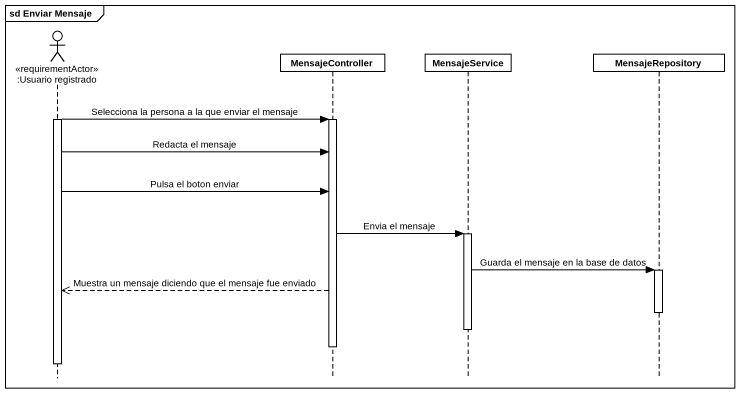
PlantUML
@startuml
mainframe sd Enviar Mensaje
hide footbox
actor ":Usuario registrado" as Usuario_registrado <<requirementActor>>
participant MensajeController
participant MensajeService
participant MensajeRepository

activate Usuario_registrado
Usuario_registrado -> MensajeController : Selecciona la persona a la que enviar el mensaje
activate MensajeController
Usuario_registrado -> MensajeController : Redacta el mensaje
Usuario_registrado -> MensajeController : Pulsa el boton enviar
MensajeController -> MensajeService : Envia el mensaje
activate MensajeService
MensajeService -> MensajeRepository : Guarda el mensaje en la base de datos
activate MensajeRepository
MensajeController -->> Usuario_registrado : Muestra un mensaje diciendo que el mensaje fue enviado
deactivate MensajeRepository
deactivate MensajeService
deactivate MensajeController
deactivate Usuario_registrado
@enduml
